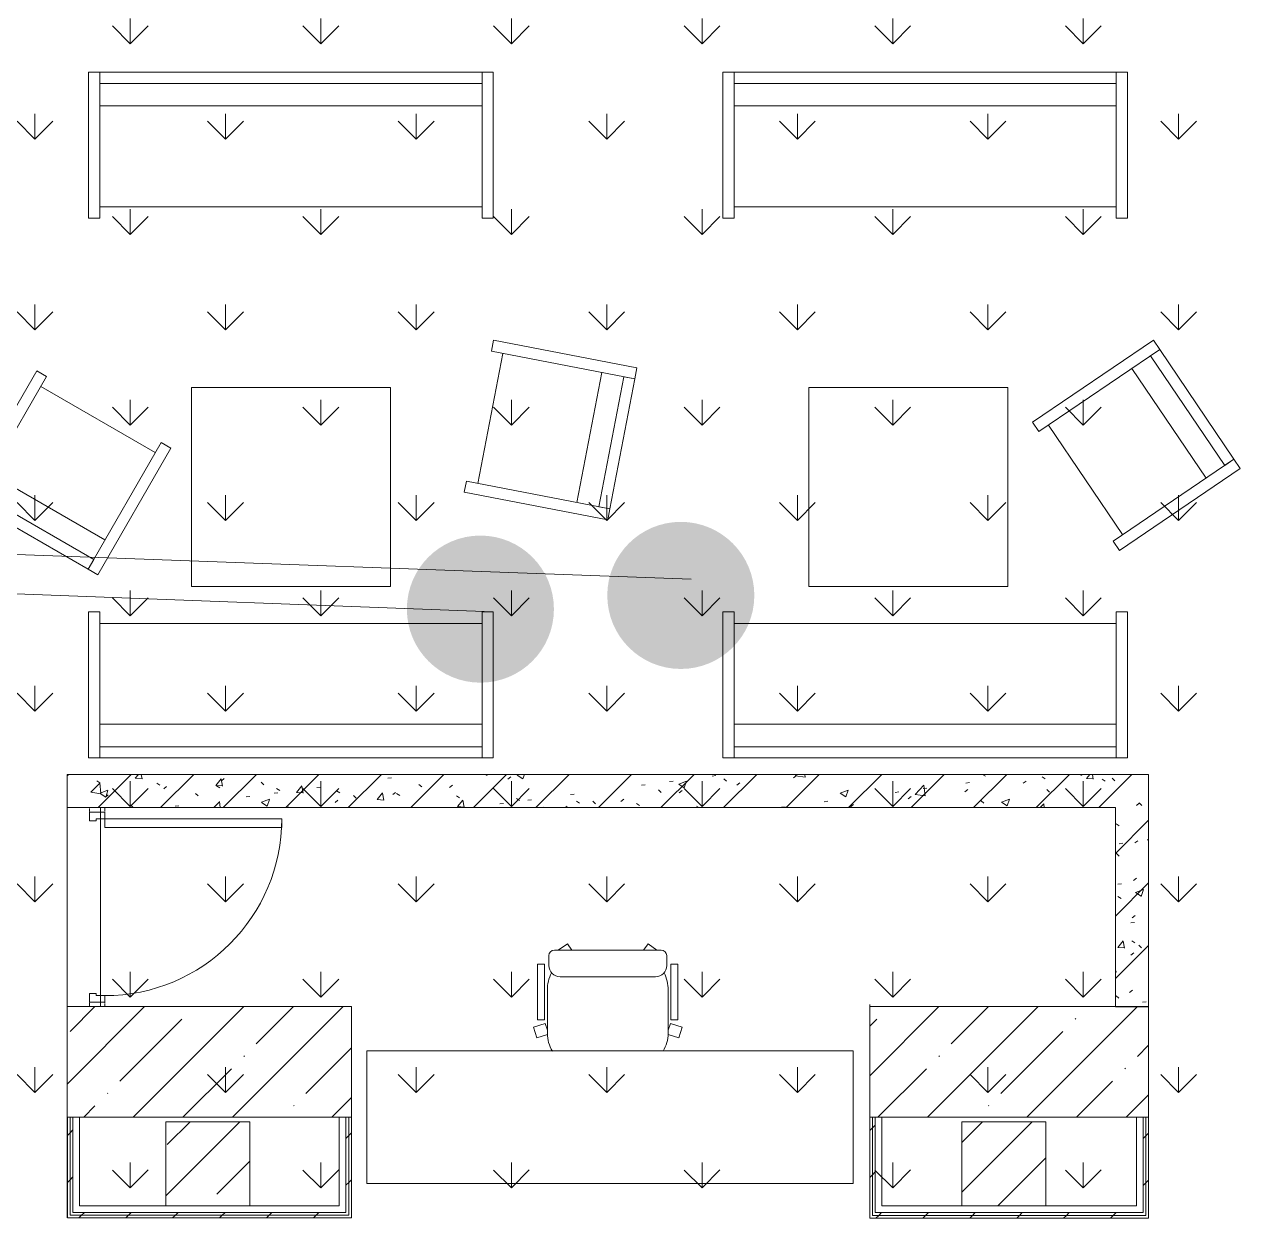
# Model space of a CAD drawing. Header units: millimetres. Extents: x -515342 to 330399, y -224905 to 507333.
# Drawn here: x -326523 to -321022, y -33623 to -28182 of the extents above; entities that cross this region are included whole.
import ezdxf

# ---------------------------------------------------------------- set-up
doc = ezdxf.new("R2010")
doc.units = ezdxf.units.MM
doc.linetypes.add('ASVP_Невидимые', pattern=[5, 3, -2])
doc.linetypes.add('ASVP_Штриховая_ш3 п1_5', pattern=[4.5, 3, -1.5])
for name, color, linetype, lineweight in [('Двери', 7, 'Continuous', 0), ('Линии разделители', 7, 'ASVP_Штриховая_ш3 п1_5', 0), ('Мебель', 7, 'Continuous', 0), ('Несущие колонны', 7, 'Continuous', 0), ('Перекрытие', 7, 'Continuous', 0), ('Стены внутренние', 7, 'Continuous', 0), ('Стены несущие', 7, 'Continuous', 0), ('Стены отделка', 7, 'Continuous', 0), ('Стены перегородки', 7, 'Continuous', 0), ('Стены штриховка', 7, 'Continuous', 0), ('экспертиза ДУ', 1, 'Continuous', 0), ('экспертиза условные обозначения', 1, 'Continuous', 0)]:
    doc.layers.add(name, color=color, linetype=linetype, lineweight=lineweight)
pattern_1 = [(45, (-374753.14, -35598.53), (-224.5064, 224.5064), []), (45, (-374528.64, -35598.53), (-224.5064, 224.5064), [396.875, -79.375, 3.353, -76.022])]
pattern_2 = [(45, (-374753.14, -35598.53), (-106.066, 106.066), [])]
pattern_3 = [(45, (-374753.14, -35598.53), (-141.42136, 141.42136), [])]
pattern_4 = [(50, (-374753.14, -35598.53), (364.368, -31.8783), [38.1, -419.1]), (355, (-374753.14, -35598.53), (-70.4859, 382.1133), [30.48, -335.28]), (100.451, (-374722.78, -35601.2), (293.885, 350.2334), [32.38, -356.18]), (46.184, (-374753.14, -35496.93), (542.1585, -84.086), [57.15, -628.65]), (96.636, (-374707.96, -35503.94), (474.805, 494.8554), [48.57, -534.27]), (351.184, (-374753.14, -35496.93), (474.81, 494.85), [45.72, -502.92]), (21, (-374702.34, -35522.33), (303.2285, -204.5305), [38.1, -419.1]), (326, (-374702.34, -35522.33), (123.604, 368.376), [30.48, -335.28]), (71.451, (-374677.07, -35539.37), (426.8341, 163.8427), [32.38, -356.18]), (37.5, (-374753.14, -35598.53), (6.17665, 169.11015), [16.764, -314.452, 16.764, -323.596, -336.55]), (37.5, (-374753.14, -35598.53), (6.17665, 169.11015), [-671.576, 16.764, -319.786]), (7.5, (-374753.14, -35598.53), (133.6389, 200.3615), [16.764, -177.292, 16.764, -306.832, -128.27]), (7.5, (-374753.14, -35598.53), (133.6389, 200.3615), [-517.652, 16.764, -111.506]), (327.5, (-374866.43, -35598.53), (271.18182, -11.45836), [16.764, -110.236, 16.764, -379.476, -525.78]), (327.5, (-374866.43, -35598.53), (271.18182, -11.45836), [-523.24, 16.764, -509.016]), (317.5, (-374917.23, -35598.53), (296.2585, 50.8528), [16.764, -148.336, 16.764, -246.38, -373.38]), (317.5, (-374917.23, -35598.53), (296.2585, 50.8528), [-428.244, 16.764, -356.616])]

# ---------------------------------------------------------------- blocks, each defined once
blk = doc.blocks.new('Колонна несущая_Железобетон_Прямоугольная - АР_Колонна_380x380 мм-10138972-О_АР_П_1_0_000_План 1 этажа')
at = {"layer": 'Несущие колонны'}
h = blk.add_hatch(dxfattribs=at)
h.set_pattern_fill('FP_5', color=256, style=0, pattern_type=2)
h.set_pattern_definition([(45, (-49060, -2264.94), (-224.5064, 224.5064), []), (45, (-48835.5, -2264.94), (-224.5064, 224.5064), [396.875, -79.375, 3.353, -76.022])])
h.paths.add_polyline_path([(190, -190), (190, 190), (-190, 190), (-190, -190)])
at = {"layer": 'Несущие колонны', "lineweight": 18}
for p, q in [((-190, -190), (-190, 190)), ((-190, 190), (190, 190)), ((190, 190), (-190, 190)), ((-190, 190), (-190, -190)), ((190, 190), (190, -190)), ((190, -190), (190, 190)), ((190, -190), (-190, -190)), ((-190, -190), (190, -190))]:
    blk.add_line(p, q, dxfattribs=at)
blk = doc.blocks.new('Колонна несущая_Железобетон_Прямоугольная - АР_Колонна_380x380 мм-V10-О_АР_П_1_0_000_План 1 этажа')
at = {"layer": 'Несущие колонны'}
h = blk.add_hatch(dxfattribs=at)
h.set_pattern_fill('FP_6', color=256, style=0, pattern_type=2)
h.set_pattern_definition([(45, (-52660, -2264.94), (-224.5064, 224.5064), []), (45, (-52435.5, -2264.94), (-224.5064, 224.5064), [396.875, -79.375, 3.353, -76.022])])
h.paths.add_polyline_path([(190, -190), (190, 190), (-190, 190), (-190, -190)])
at = {"layer": 'Несущие колонны', "lineweight": 18}
for p, q in [((-190, -190), (-190, 190)), ((-190, 190), (190, 190)), ((190, 190), (-190, 190)), ((-190, 190), (-190, -190)), ((190, 190), (190, -190)), ((190, -190), (190, 190)), ((190, -190), (-190, -190)), ((-190, -190), (190, -190))]:
    blk.add_line(p, q, dxfattribs=at)
blk = doc.blocks.new('Диван - 700-8918227-О_АР_П_1_0_000_План 1 этажа')
at = {"layer": 'Мебель'}
for p, q in [((-279.6, 184), (-279.6, -476.4)), ((-228.8, 184), (-279.6, 184)), ((-228.8, -476.4), (-228.8, 184)), ((369.6, 184), (369.6, -476.4)), ((420.4, 184), (369.6, 184)), ((420.4, -476.4), (420.4, 184)), ((-228.8, 132), (369.6, 132)), ((369.6, -324), (-228.8, -324)), ((369.6, -425.6), (-228.8, -425.6)), ((-228.8, -425.6), (-228.8, -476.4)), ((369.6, -476.4), (369.6, -425.6)), ((-279.6, -476.4), (-228.8, -476.4)), ((-228.8, -476.4), (369.6, -476.4)), ((369.6, -476.4), (420.4, -476.4))]:
    blk.add_line(p, q, dxfattribs=at)
blk = doc.blocks.new('Стол-Прямоугольный - 900х900 мм-8752863-О_АР_П_1_0_000_План 1 этажа')
at = {"layer": 'Мебель'}
for p, q in [((-450, 450), (450, 450)), ((-450, -450), (-450, 450)), ((450, 450), (450, -450)), ((450, -450), (-450, -450))]:
    blk.add_line(p, q, dxfattribs=at)
blk = doc.blocks.new('Стул-Администратор - Стул-Администратор-8987390-О_АР_П_1_0_000_План 1 этажа')
at = {"layer": 'Мебель'}
for p, q in [((-41.7, 275.7), (-83.8, 247.3)), ((-21.1, 247.3), (-41.7, 275.7)), ((303, 247.3), (323.6, 275.7)), ((323.6, 275.7), (362.7, 247.3)), ((-125.5, 222.1), (-125.5, 177)), ((-100.3, 247.3), (382.2, 247.3)), ((407.5, 222.1), (407.5, 177)), ((-176.5, 184.3), (-144.6, 184.3)), ((-176.5, -68.4), (-176.5, 184.3)), ((-144.6, -68.4), (-144.6, 184.3)), ((426.2, -68.4), (426.2, 184.3)), ((458.5, 184.3), (426.2, 184.3)), ((458.5, -68.4), (458.5, 184.3)), ((-74.8, 126.3), (356.8, 126.3)), ((-132.1, -129.5), (-132.1, 66.2)), ((414, -129.5), (414, 66.2)), ((-195.6, -101.6), (-142, -84.2)), ((-195.6, -101.6), (-179.9, -149.9)), ((-176.5, -68.4), (-144.6, -68.4)), ((-142, -84.2), (-132.1, -114.8)), ((424, -84.2), (414, -114.8)), ((477.6, -101.6), (424, -84.2)), ((458.5, -68.4), (426.2, -68.4)), ((461.9, -149.9), (477.6, -101.6)), ((-179.9, -149.9), (-132, -134.3)), ((414, -134.3), (461.9, -149.9))]:
    blk.add_line(p, q, dxfattribs=at)
for centre, radius, start, end in [((-100.3, 222.1), 25.2, 90, 180), ((382.2, 222.1), 25.2, 360, 90), ((-74.8, 177), 50.7, 180, 270), ((356.8, 177), 50.7, 270, 360), ((45.7, 66.2), 177.8, 153.8342, 180), ((236.2, 66.2), 177.8, 360, 26.1684), ((20.3, -129.5), 152.4, 180, 211.5688), ((261.6, -129.5), 152.4, 328.4312, 360)]:
    blk.add_arc(centre, radius, start, end, dxfattribs=at)
blk = doc.blocks.new('Стол-Прямоугольный - 2200х600 мм-9227832-О_АР_П_1_0_000_План 1 этажа')
at = {"layer": 'Мебель'}
for p, q in [((-1100, 300), (1100, 300)), ((-1100, -300), (-1100, 300)), ((1100, 300), (1100, -300)), ((1100, -300), (-1100, -300))]:
    blk.add_line(p, q, dxfattribs=at)
blk = doc.blocks.new('Диван - 1830 мм-8850930-О_АР_П_1_0_000_План 1 этажа')
at = {"layer": 'Мебель'}
for p, q in [((-844.6, -184), (-844.6, 476.4)), ((-844.6, 476.4), (-793.8, 476.4)), ((-793.8, 476.4), (-793.8, -184)), ((-793.8, 425.6), (-793.8, 476.4)), ((-793.8, 476.4), (934.6, 476.4)), ((934.6, -184), (934.6, 476.4)), ((934.6, 476.4), (985.4, 476.4)), ((934.6, 476.4), (934.6, 425.6)), ((985.4, 476.4), (985.4, -184)), ((934.6, 425.6), (-793.8, 425.6)), ((934.6, 324), (-793.8, 324)), ((-793.8, -132), (934.6, -132)), ((-793.8, -184), (-844.6, -184)), ((985.4, -184), (934.6, -184))]:
    blk.add_line(p, q, dxfattribs=at)
blk = doc.blocks.new('Диван - 1830 мм-8918226-О_АР_П_1_0_000_План 1 этажа')
at = {"layer": 'Мебель'}
for p, q in [((-844.6, 184), (-844.6, -476.4)), ((-793.8, 184), (-844.6, 184)), ((-793.8, -476.4), (-793.8, 184)), ((934.6, 184), (934.6, -476.4)), ((985.4, 184), (934.6, 184)), ((985.4, -476.4), (985.4, 184)), ((-793.8, 132), (934.6, 132)), ((934.6, -324), (-793.8, -324)), ((934.6, -425.6), (-793.8, -425.6)), ((-793.8, -425.6), (-793.8, -476.4)), ((934.6, -476.4), (934.6, -425.6)), ((-844.6, -476.4), (-793.8, -476.4)), ((-793.8, -476.4), (934.6, -476.4)), ((934.6, -476.4), (985.4, -476.4))]:
    blk.add_line(p, q, dxfattribs=at)
blk = doc.blocks.new('Дверь_Деревянная_1 полотно - АР_Дверь_Санузел_800х2000h_полотно__Г_Пр-8760853-О_АР_П_1_0_000_План 1 этажа')
at = {"layer": 'Двери', "lineweight": 18}
for p, q in [((-400, 95), (-400, 895)), ((-400, 895), (-360, 895)), ((-360, 95), (-360, 895)), ((-430, 95), (-400, 95)), ((-430, 95), (-430, 25)), ((-400, 55), (-400, 95)), ((-360, 95), (-400, 95)), ((430, 95), (400, 95)), ((400, 55), (400, 95)), ((430, 95), (430, 25)), ((-430, 25), (-390, 25)), ((-400, 55), (-390, 55)), ((-390, 25), (-390, 55)), ((400, 55), (390, 55)), ((390, 25), (390, 55)), ((430, 25), (390, 25))]:
    blk.add_line(p, q, dxfattribs=at)
at = {"layer": 'Двери', "linetype": 'ASVP_Невидимые', "lineweight": 18}
for p, q in [((-450, 95), (-450, 25)), ((-430, 95), (-450, 95)), ((430, 95), (449.9, 95)), ((-450, 25), (-430, 25)), ((449.9, 25), (430, 25))]:
    blk.add_line(p, q, dxfattribs=at)
at = {"layer": 'Двери', "lineweight": 18}
blk.add_arc((-400, 95), 800, 0, 90, dxfattribs=at)

msp = doc.modelspace()

# ---------------------------------------------------------------- hatches: boundary and pattern name
at = {"layer": 'Стены внутренние'}
h = msp.add_hatch(dxfattribs=at)
h.set_pattern_fill('FP_3', color=256, style=0, pattern_type=2)
h.set_pattern_definition(pattern_3)
h.paths.add_polyline_path([(-321438.089, -31723.5295), (-321438.089, -31573.5295), (-326328.5182, -31573.5295), (-326328.5182, -31723.5295), (-321588.089, -31723.5295)])
h = msp.add_hatch(dxfattribs=at)
h.set_pattern_fill('FP_4', color=256, style=0, pattern_type=2)
h.set_pattern_definition(pattern_4)
h.paths.add_polyline_path([(-321438.089, -31723.5295), (-321438.089, -31573.5295), (-326328.5182, -31573.5295), (-326328.5182, -31723.5295), (-321588.089, -31723.5295)])
h = msp.add_hatch(dxfattribs=at)
h.set_pattern_fill('FP_3', color=256, style=0, pattern_type=2)
h.set_pattern_definition(pattern_3)
h.paths.add_polyline_path([(-321588.089, -32623.5894), (-321438.089, -32623.5894), (-321438.089, -31723.5295), (-321588.089, -31723.5295)])
h = msp.add_hatch(dxfattribs=at)
h.set_pattern_fill('FP_4', color=256, style=0, pattern_type=2)
h.set_pattern_definition(pattern_4)
h.paths.add_polyline_path([(-321588.089, -32623.5894), (-321438.089, -32623.5894), (-321438.089, -31723.5295), (-321588.089, -31723.5295)])
h = msp.add_hatch(dxfattribs=at)
h.set_pattern_fill('FP_1', color=256, style=0, pattern_type=2)
h.set_pattern_definition(pattern_1)
h.paths.add_polyline_path([(-326328.5182, -33123.5295), (-325043.0865, -33123.5295), (-325043.0865, -32623.5295), (-326328.5182, -32623.5295)])
h = msp.add_hatch(dxfattribs=at)
h.set_pattern_fill('FP_1', color=256, style=0, pattern_type=2)
h.set_pattern_definition(pattern_1)
h.paths.add_polyline_path([(-321438.089, -33123.5295), (-321438.089, -32623.5295), (-322699.4149, -32623.5295), (-322699.4149, -33123.5295), (-322385.0639, -33123.5295)])
h = msp.add_hatch(dxfattribs=at)
h.set_pattern_fill('FP_11', color=256, style=0, pattern_type=2)
h.set_pattern_definition(pattern_2)
h.paths.add_polyline_path([(-326315.5865, -33578.5295), (-326315.5865, -33123.5894), (-326328.0865, -33123.5894), (-326328.0865, -33578.5295)])
h = msp.add_hatch(dxfattribs=at)
h.set_pattern_fill('FP_11', color=256, style=0, pattern_type=2)
h.set_pattern_definition(pattern_2)
h.paths.add_polyline_path([(-326303.0865, -33566.0295), (-326303.0865, -33123.5894), (-326315.5865, -33123.5894), (-326315.5865, -33566.0295)])
h = msp.add_hatch(dxfattribs=at)
h.set_pattern_fill('FP_11', color=256, style=0, pattern_type=2)
h.set_pattern_definition(pattern_2)
h.paths.add_polyline_path([(-325055.5865, -33553.5295), (-325055.5865, -33123.5894), (-325068.0865, -33123.5894), (-325068.0865, -33553.5295)])
h = msp.add_hatch(dxfattribs=at)
h.set_pattern_fill('FP_11', color=256, style=0, pattern_type=2)
h.set_pattern_definition(pattern_2)
h.paths.add_polyline_path([(-325055.5865, -33566.0295), (-325043.0865, -33566.0295), (-325043.0865, -33123.5894), (-325055.5865, -33123.5894), (-325055.5865, -33553.5295)])
h = msp.add_hatch(dxfattribs=at)
h.set_pattern_fill('FP_11', color=256, style=0, pattern_type=2)
h.set_pattern_definition(pattern_2)
h.paths.add_polyline_path([(-322699.4149, -33567.0894), (-322686.9149, -33567.0894), (-322686.9149, -33123.5295), (-322699.4149, -33123.5295), (-322699.4149, -33554.5894)])
h = msp.add_hatch(dxfattribs=at)
h.set_pattern_fill('FP_11', color=256, style=0, pattern_type=2)
h.set_pattern_definition(pattern_2)
h.paths.add_polyline_path([(-322674.4149, -33554.5894), (-322674.4149, -33123.5295), (-322686.9149, -33123.5295), (-322686.9149, -33554.5894)])
h = msp.add_hatch(dxfattribs=at)
h.set_pattern_fill('FP_11', color=256, style=0, pattern_type=2)
h.set_pattern_definition(pattern_2)
h.paths.add_polyline_path([(-321450.589, -33567.0894), (-321450.589, -33123.5894), (-321463.089, -33123.5894), (-321463.089, -33567.0894)])
h = msp.add_hatch(dxfattribs=at)
h.set_pattern_fill('FP_11', color=256, style=0, pattern_type=2)
h.set_pattern_definition(pattern_2)
h.paths.add_polyline_path([(-321438.089, -33579.5894), (-321438.089, -33123.5894), (-321450.589, -33123.5894), (-321450.589, -33579.5894)])
h = msp.add_hatch(dxfattribs=at)
h.set_pattern_fill('FP_11', color=256, style=0, pattern_type=2)
h.set_pattern_definition(pattern_2)
h.paths.add_polyline_path([(-325055.5865, -33566.0295), (-325055.5865, -33553.5295), (-326303.0865, -33553.5295), (-326303.0865, -33566.0295), (-325938.4521, -33566.0295)])
h = msp.add_hatch(dxfattribs=at)
h.set_pattern_fill('FP_11', color=256, style=0, pattern_type=2)
h.set_pattern_definition(pattern_2)
h.paths.add_polyline_path([(-321463.089, -33567.0894), (-321463.089, -33554.5894), (-322686.9149, -33554.5894), (-322686.9149, -33567.0894), (-321493.089, -33567.0894)])
h = msp.add_hatch(dxfattribs=at)
h.set_pattern_fill('FP_11', color=256, style=0, pattern_type=2)
h.set_pattern_definition(pattern_2)
h.paths.add_polyline_path([(-326273.0865, -33578.5295), (-325043.0865, -33578.5295), (-325043.0865, -33566.0295), (-326315.5865, -33566.0295), (-326315.5865, -33578.5295), (-326303.0865, -33578.5295)])
h = msp.add_hatch(dxfattribs=at)
h.set_pattern_fill('FP_11', color=256, style=0, pattern_type=2)
h.set_pattern_definition(pattern_2)
h.paths.add_polyline_path([(-321450.589, -33579.5894), (-321450.589, -33567.0894), (-322699.4149, -33567.0894), (-322699.4149, -33579.5894), (-321463.089, -33579.5894)])
at = {"layer": 'экспертиза ДУ', "lineweight": 0}
h = msp.add_hatch(color=30, dxfattribs=at)
edge = h.paths.add_edge_path()
edge.add_arc((-323553.6875, -30764.1089), 332.544, 0, 360)
h = msp.add_hatch(color=5, dxfattribs=at)
edge = h.paths.add_edge_path()
edge.add_arc((-324460.1084, -30826.067), 332.544, 0, 360)
at = {"layer": 'экспертиза условные обозначения'}
h = msp.add_hatch(dxfattribs=at)
h.set_pattern_fill('GRASS', color=6, scale=24)
h.set_pattern_definition([(90, (-374753.14, -35598.53), (-431.0523, 431.0523), [114.3, -747.8046]), (45, (-374753.14, -35598.5), (-431.052, 431.052), [114.3, -495.3]), (135, (-374753.14, -35598.5), (-431.052, -431.052), [114.3, -495.3])])
h.paths.add_polyline_path([(-329188.1427, -26618.5295), (-321868.1427, -26618.5295), (-321868.1427, -26208.5295), (-319468.1427, -26208.5295), (-319468.1427, -26403.5295), (-319078.1427, -26403.5295), (-319078.1427, -26598.5295), (-318698.1427, -26598.5295), (-318698.1427, -32623.5894), (-319107.5603, -32623.5894), (-319107.5603, -33123.5894), (-319094.3233, -33123.5894), (-319094.3233, -33578.5894), (-318563.1427, -33578.5894), (-318563.1427, -35549.5894), (-325729.6427, -35549.5894), (-325729.6427, -37543.5894), (-325883.1427, -37543.5894), (-325883.1427, -37923.5894), (-329073.1427, -37923.5894), (-329073.1427, -33578.5894), (-328678.9699, -33578.5894), (-328678.9699, -32623.5894), (-329188.1427, -32623.5894)])

# ---------------------------------------------------------------- linework, layer by layer
at = {"layer": 'Линии разделители'}
msp.add_line((-322699.4149, -32613.5295), (-322699.4149, -32623.5295), dxfattribs=at)
at = {"layer": 'Перекрытие'}
for p, q in [((-326328.5182, -31723.5295), (-326328.5182, -32623.5295)), ((-326178.5182, -32623.5295), (-326178.5182, -31723.5295)), ((-326328.5182, -33123.5295), (-326328.5182, -33578.5295))]:
    msp.add_line(p, q, dxfattribs=at)
at = {"layer": 'Стены несущие'}
for p, q in [((-325043.0865, -32623.5295), (-326328.5182, -32623.5295)), ((-326328.5182, -32623.5295), (-326328.5182, -33123.5295)), ((-325043.0865, -33123.5295), (-325043.0865, -32623.5295)), ((-321438.089, -32623.5295), (-322699.4149, -32623.5295)), ((-322699.4149, -32623.5295), (-322699.4149, -33123.5295)), ((-321438.089, -33123.5295), (-321438.089, -32623.5894)), ((-326328.5182, -33123.5295), (-325043.0865, -33123.5295)), ((-322699.4149, -33123.5295), (-321438.089, -33123.5295))]:
    msp.add_line(p, q, dxfattribs=at)
at = {"layer": 'Стены отделка'}
for p, q in [((-326328.0865, -33123.5894), (-326328.0865, -33578.5295)), ((-326273.0865, -33123.5894), (-326328.0865, -33123.5894)), ((-326273.0865, -33523.5295), (-326273.0865, -33123.5894)), ((-325043.0865, -33123.5894), (-325098.0865, -33123.5894)), ((-325098.0865, -33123.5894), (-325098.0865, -33523.5295)), ((-325043.0865, -33578.5295), (-325043.0865, -33123.5894)), ((-322699.4149, -33123.5295), (-322699.4149, -33579.5894)), ((-322644.4149, -33524.5894), (-322644.4149, -33123.5295)), ((-321493.089, -33123.5894), (-321493.089, -33524.5894)), ((-321438.089, -33123.5894), (-321493.089, -33123.5894)), ((-321438.089, -33579.5894), (-321438.089, -33123.5894)), ((-325883.1427, -33523.5295), (-326273.0865, -33523.5295)), ((-325098.0865, -33523.5295), (-325503.1427, -33523.5295)), ((-321493.089, -33524.5894), (-322644.4149, -33524.5894)), ((-326328.0865, -33578.5295), (-325043.0865, -33578.5295)), ((-322699.4149, -33579.5894), (-321438.089, -33579.5894))]:
    msp.add_line(p, q, dxfattribs=at)
at = {"layer": 'Стены перегородки'}
for p, q in [((-321438.089, -31573.5295), (-326328.5182, -31573.5295)), ((-326328.5182, -31573.5295), (-326328.5182, -31723.5295)), ((-321438.089, -32623.5894), (-321438.089, -31573.5295)), ((-326328.5182, -31723.5295), (-321588.089, -31723.5295)), ((-321588.089, -31723.5295), (-321588.089, -32623.5894)), ((-321588.089, -32623.5894), (-321438.089, -32623.5894))]:
    msp.add_line(p, q, dxfattribs=at)
at = {"layer": 'Стены штриховка'}
for p, q in [((-326315.5865, -33566.0295), (-326315.5865, -33123.5894)), ((-326303.0865, -33553.5295), (-326303.0865, -33123.5894)), ((-325068.0865, -33123.5894), (-325068.0865, -33553.5295)), ((-325055.5865, -33123.5894), (-325055.5865, -33566.0295)), ((-322686.9149, -33123.5295), (-322686.9149, -33567.0894)), ((-322674.4149, -33123.5295), (-322674.4149, -33554.5894)), ((-321463.089, -33554.5894), (-321463.089, -33123.5894)), ((-321450.589, -33567.0894), (-321450.589, -33123.5894)), ((-325068.0865, -33553.5295), (-326303.0865, -33553.5295)), ((-322674.4149, -33554.5894), (-321463.089, -33554.5894)), ((-325055.5865, -33566.0295), (-326315.5865, -33566.0295)), ((-322686.9149, -33567.0894), (-321450.589, -33567.0894))]:
    msp.add_line(p, q, dxfattribs=at)
at = {"layer": 'экспертиза ДУ', "elevation": 0}
msp.add_lwpolyline([(-323506.6948, -30690.9513), (-436388.9962, -26576.9862), (-324401.8704, -30838.6574)], dxfattribs=at)

# ---------------------------------------------------------------- block references
at = {"layer": 'Двери', "rotation": 270}
msp.add_blockref('Дверь_Деревянная_1 полотно - АР_Дверь_Санузел_800х2000h_полотно__Г_Пр-8760853-О_АР_П_1_0_000_План 1 этажа', (-326253.5182, -32173.5894), dxfattribs=at)
at = {"layer": 'Мебель'}
for name, p, rotation in [('Диван - 1830 мм-8918226-О_АР_П_1_0_000_План 1 этажа', (-325246.4999, -28874.7435), 180), ('Диван - 1830 мм-8918226-О_АР_П_1_0_000_План 1 этажа', (-322377.7722, -28874.7435), 180), ('Диван - 700-8918227-О_АР_П_1_0_000_План 1 этажа', (-324299.2591, -30057.762), 79.08809549342264), ('Диван - 700-8918227-О_АР_П_1_0_000_План 1 этажа', (-321574.6901, -30225.8666), 124.0880954934223), ('Диван - 700-8918227-О_АР_П_1_0_000_План 1 этажа', (-326316.3838, -30047.6223), 330.0000000000001), ('Стол-Прямоугольный - 900х900 мм-8752863-О_АР_П_1_0_000_План 1 этажа', (-325316.8704, -30273.5894), 180), ('Стол-Прямоугольный - 900х900 мм-8752863-О_АР_П_1_0_000_План 1 этажа', (-322524.4149, -30273.5894), 180), ('Диван - 1830 мм-8850930-О_АР_П_1_0_000_План 1 этажа', (-325246.4999, -31022.7033), 180), ('Диван - 1830 мм-8850930-О_АР_П_1_0_000_План 1 этажа', (-322377.7722, -31022.7033), 180), ('Стол-Прямоугольный - 2200х600 мм-9227832-О_АР_П_1_0_000_План 1 этажа', (-323873.9672, -33123.5894), 180)]:
    msp.add_blockref(name, p, dxfattribs=dict(at, rotation=rotation))
msp.add_blockref('Стул-Администратор - Стул-Администратор-8987390-О_АР_П_1_0_000_План 1 этажа', (-324024.984, -32614.9736), dxfattribs=at)
at = {"layer": 'Несущие колонны'}
for name, p in [('Колонна несущая_Железобетон_Прямоугольная - АР_Колонна_380x380 мм-10138972-О_АР_П_1_0_000_План 1 этажа', (-325693.1427, -33333.5894)), ('Колонна несущая_Железобетон_Прямоугольная - АР_Колонна_380x380 мм-V10-О_АР_П_1_0_000_План 1 этажа', (-322093.1427, -33333.5894))]:
    msp.add_blockref(name, p, dxfattribs=at)

doc.saveas('drawing.dxf')
